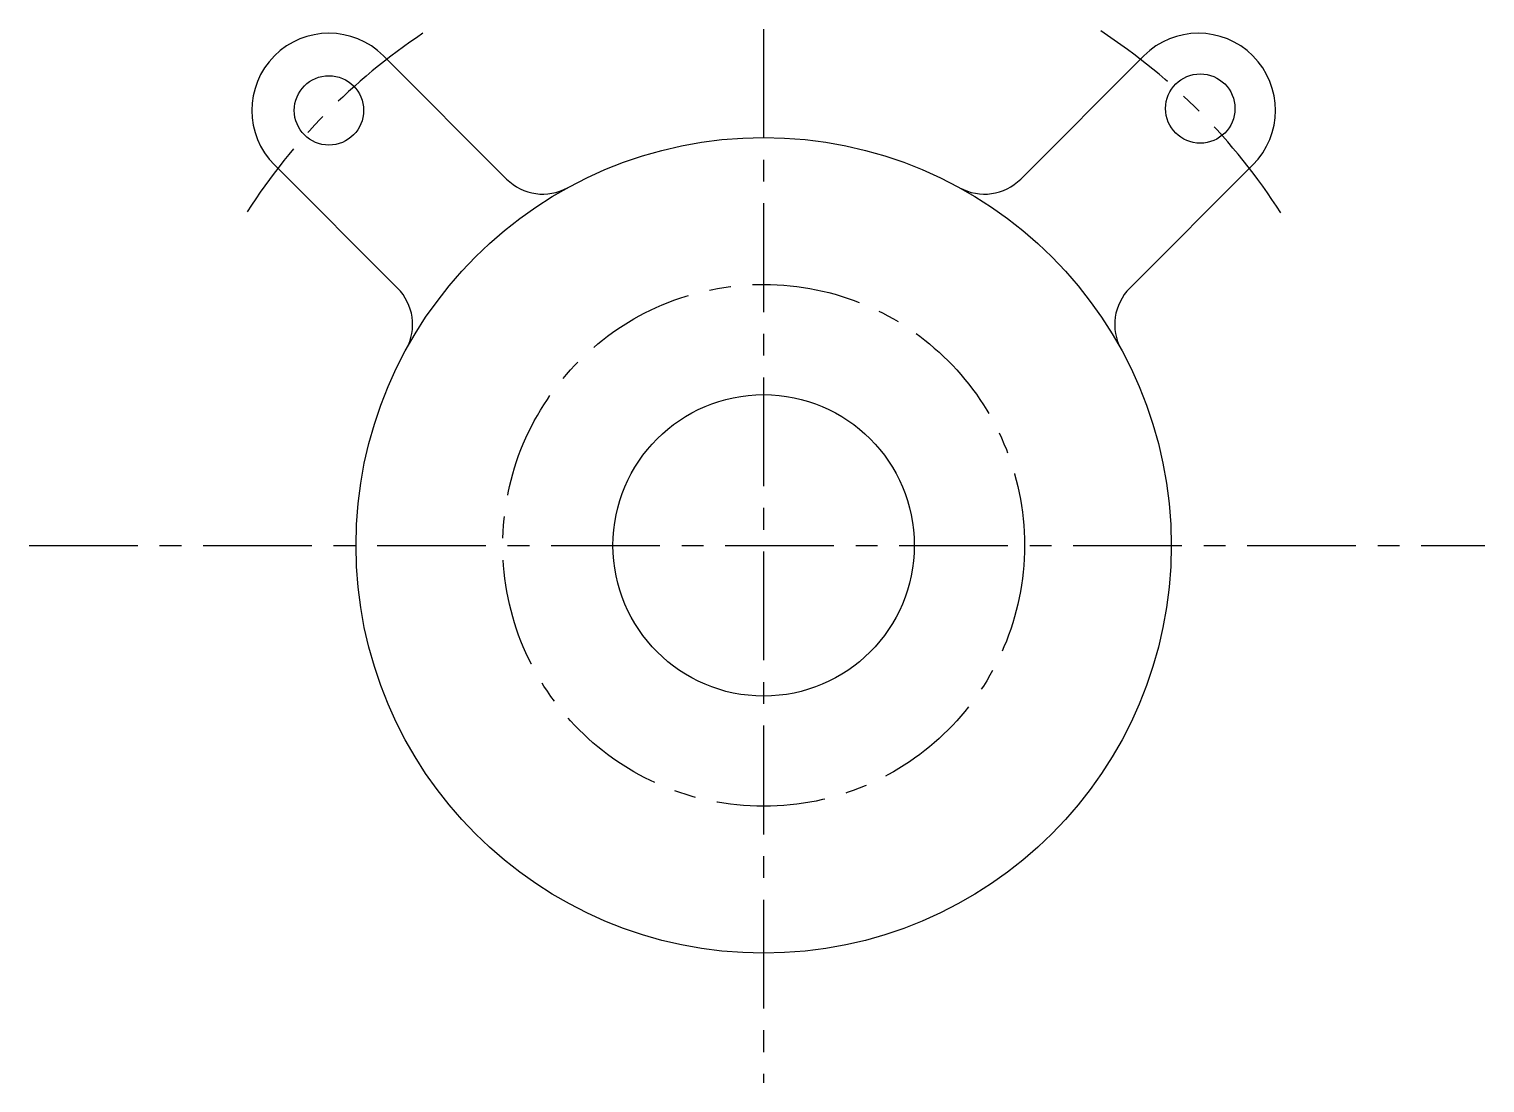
# Model space of a CAD drawing. Header units: millimetres. Extents: x -91 to 333, y 42 to 349.
import ezdxf

# ---------------------------------------------------------------- set-up
doc = ezdxf.new("R2010")
doc.units = ezdxf.units.MM
doc.linetypes.add('CENTER', pattern=[50.8, 31.75, -6.35, 6.35, -6.35])
doc.layers.add('点画线', color=1, linetype='CENTER')

msp = doc.modelspace()

# ---------------------------------------------------------------- linework, layer by layer
for p, q in [((11.96, 341.32), (47.9, 305.38)), ((197.98, 305.38), (233.93, 341.32)), ((-19.88, 309.48), (16.06, 273.54)), ((229.82, 273.54), (265.77, 309.48))]:
    msp.add_line(p, q)
for centre, radius in [((250.4, 325.95), 10.12), ((-3.96, 325.4), 10.12), ((122.94, 198.5), 118.99), ((122.94, 198.5), 43.98)]:
    msp.add_circle(centre, radius)
for centre, radius, start, end in [((-3.96, 325.4), 22.51, 45, 225), ((249.85, 325.4), 22.51, 315, 135), ((58.51, 315.98), 15, 225, 298.7414), ((187.37, 315.98), 15, 241.2586, 315), ((5.46, 262.93), 15, 331.2586, 45), ((240.43, 262.93), 15, 135, 208.7414)]:
    msp.add_arc(centre, radius, start, end)
at = {"layer": '点画线'}
for p, q in [((122.94, 349.11), (122.94, 41.67)), ((-91.49, 198.5), (333.49, 198.5))]:
    msp.add_line(p, q, dxfattribs=at)
msp.add_circle((122.94, 198.5), 76.14, dxfattribs=at)
for start, end in [(32.7227, 56.7398), (123.6489, 147.1724)]:
    msp.add_arc((122.94, 198.5), 179.47, start, end, dxfattribs=at)

doc.saveas('drawing.dxf')
